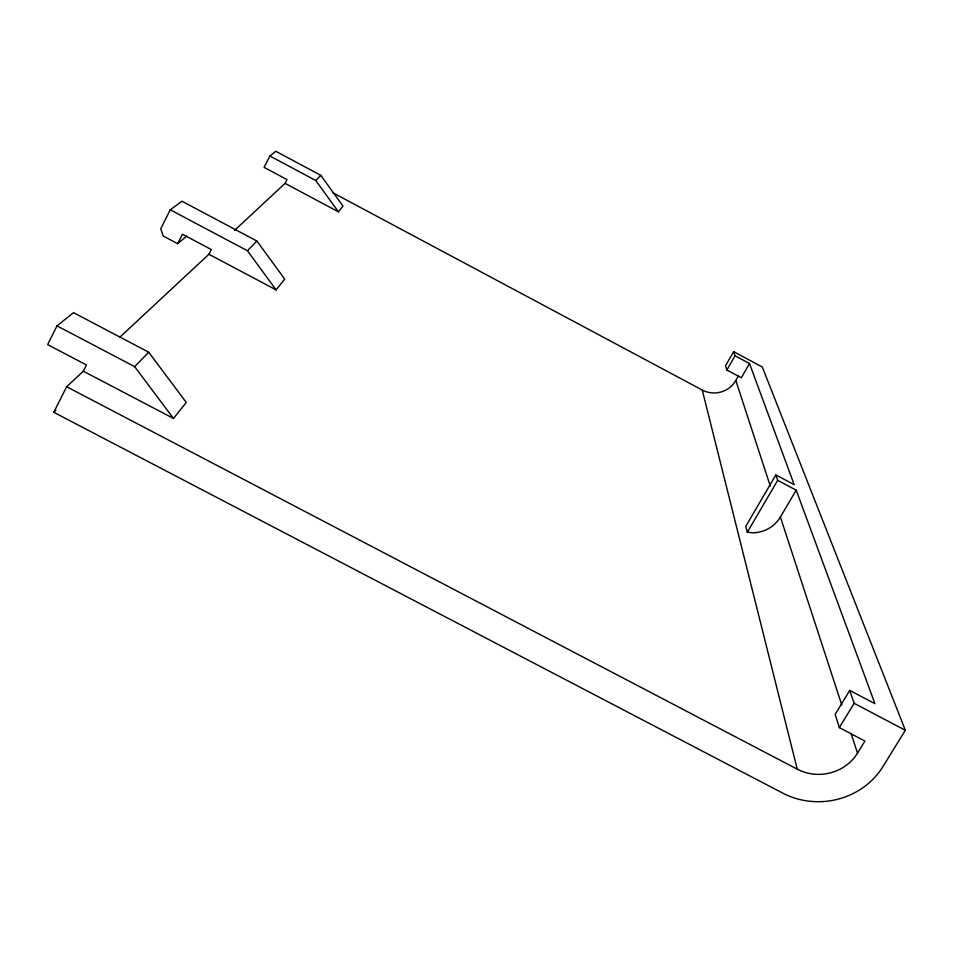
<?xml version="1.0" encoding="UTF-8"?>
<svg xmlns="http://www.w3.org/2000/svg" width="953" height="953" viewBox="0 0 953 953"><rect width="100%" height="100%" fill="white"/><g stroke="black" fill="none" stroke-linecap="round" stroke-linejoin="round"><path stroke-width="1.43" d="M83.328 371.194L173.482 418.45L186.252 402.44L148.716 352.205L73.536 312.667L57.001 325.855L47.65 344.617L86.461 364.975L83.328 371.194L66.639 386.727L53.797 412.292L782.699 793.099A73.81 69.128 -6.6 0 0 883.002 766.51L905.35 730.272L762.317 367.036L733.607 351.645L725.519 365.761L726.853 370.014L741.327 377.757L749.511 363.534L735.025 355.779L733.607 351.645M119.661 337.374L208.921 254.26L276.108 289.879L284.721 279.086L256.881 241.026L181.952 201.226L170.289 209.803L160.747 228.732L163.189 236.01L177.639 243.67L186.776 236.058M177.639 243.67L182.428 234.235L211.328 249.555L208.921 254.26M285.066 183.369L338.422 211.828L343.009 206.086L320.804 175.328L275.81 151.289L269.902 156.006L264.088 167.359L287.008 179.593L285.066 183.369L234.509 230.435M726.853 370.014L735.025 355.779M332.764 192.709L702.254 390.051A24.718 24.016 -13.2 0 0 735.811 380.473L738.515 375.792M775.861 474.928L745.758 526.366L747.307 532.215L752.989 532.81A31.866 30.567 -9.5 0 0 780.4 517.014L796.208 490.164L777.708 480.324L775.861 474.928L794.183 484.684L749.511 363.534M747.307 532.215L777.708 480.324M796.208 490.164L874.937 703.683L849.719 690.401L835.173 714.345L839.343 727.615L864.907 741.053L857.509 753.132A44.279 41.479 -6.6 0 1 797.232 769.166L66.639 386.727M839.343 727.615L854.15 703.314L849.719 690.401M57.001 325.855L134.671 366.655L148.716 352.205M170.289 209.803L247.435 250.746L256.881 241.026M269.902 156.006L315.765 180.498L320.804 175.328M53.797 412.292L55.941 410.243M854.15 703.314L905.35 730.272M134.671 366.655L173.482 418.45M247.435 250.746L276.108 289.879M315.765 180.498L338.422 211.828M735.811 380.473L770.262 485.982M780.4 517.014L841.809 705.053M851.041 733.333L857.509 753.132M702.254 390.051L797.232 769.166"/></g></svg>
